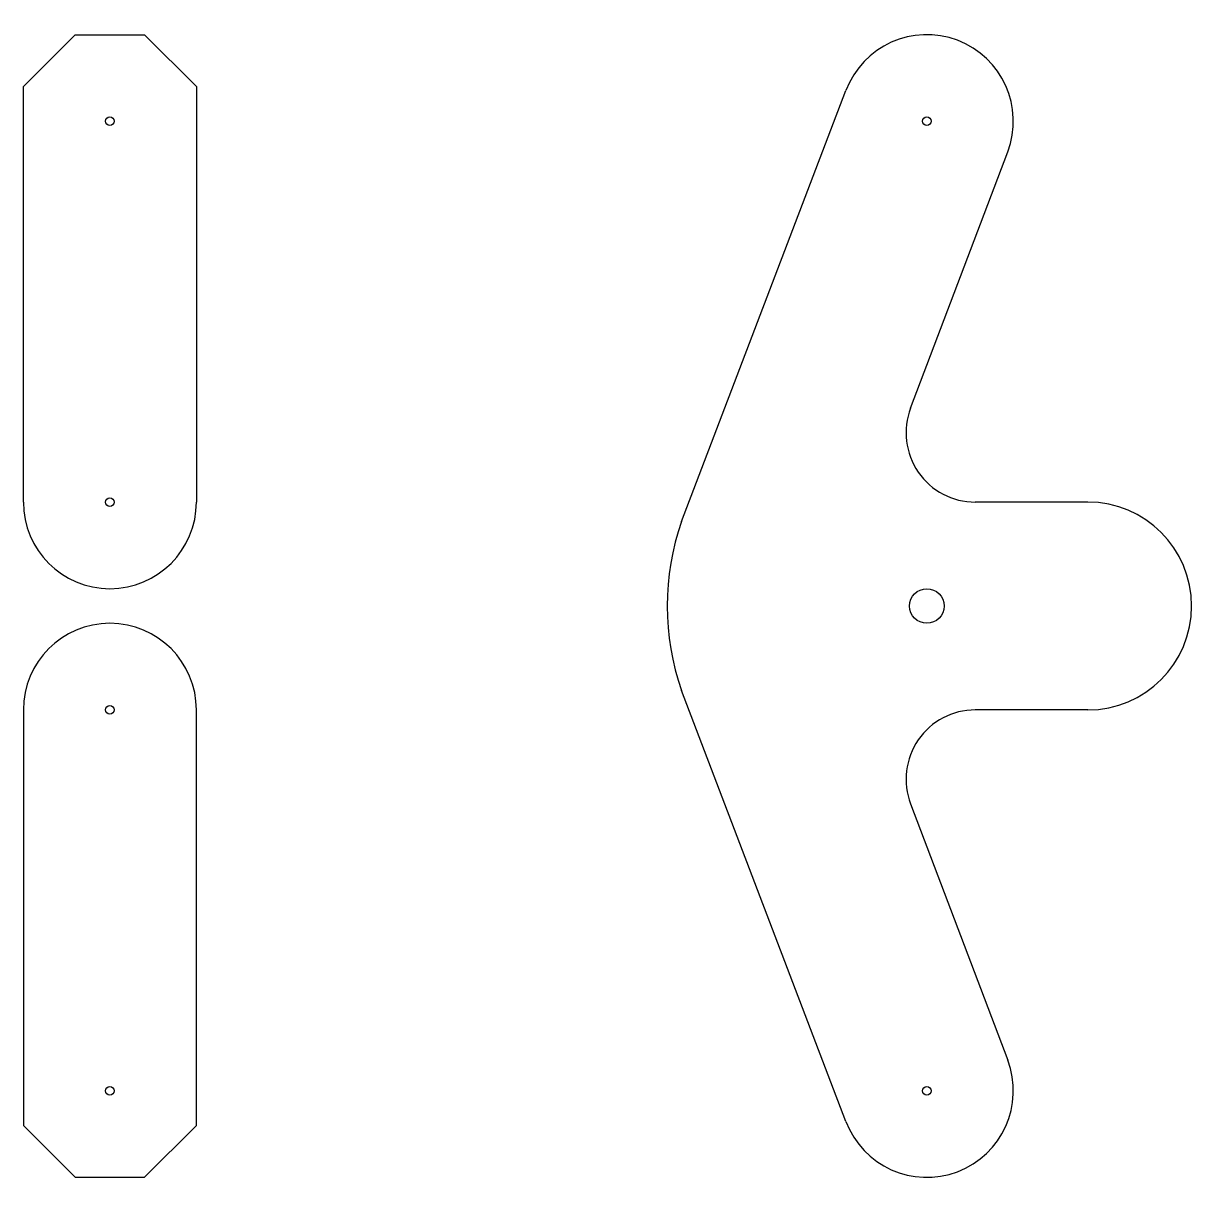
# Model space of a CAD drawing. Extents: x -29.5 to 38, y -33.7 to 33.7.
import ezdxf

# ---------------------------------------------------------------- set-up
doc = ezdxf.new("R2010")
doc.units = 0
doc.layers.get('0').update_dxf_attribs({"linetype": 'continuous'})

# ---------------------------------------------------------------- blocks, each defined once
blk = doc.blocks.new('SHAPE2DVIEW006')
at = {"color": 0}
for p, q in [((-29.5, 30), (-26.5, 33)), ((-26.5, 33), (-22.5, 33)), ((-22.5, 33), (-19.5, 30)), ((-29.5, 6), (-29.5, 30)), ((-19.5, 30), (-19.5, 6)), ((8.517, 4.884), (18.025, 29.773)), ((21.766, 11.433), (27.375, 26.227)), ((32, 6), (25.5, 6)), ((18.025, -29.773), (8.517, -4.884)), ((-29.5, -6), (-29.5, -30)), ((-19.5, -30), (-19.5, -6)), ((32, -6), (25.5, -6)), ((21.766, -11.433), (27.375, -26.227)), ((-29.5, -30), (-26.5, -33)), ((-22.5, -33), (-19.5, -30)), ((-26.5, -33), (-22.5, -33))]:
    blk.add_line(p, q, dxfattribs=at)
for centre, radius in [((-24.5, 28), 0.25), ((22.7, 28), 0.25), ((-24.5, 6), 0.25), ((22.7, 0), 1), ((-24.5, -6), 0.25), ((-24.5, -28), 0.25), ((22.7, -28), 0.25)]:
    blk.add_circle(centre, radius, dxfattribs=at)
for centre, radius, start, end in [((22.7, 28), 5, -20.76544, 159.23456), ((25.5, 10), 4, 159, -90), ((-24.5, 6), 5, 180, 0), ((32, 0), 6, -90, 90), ((22.7, 0), 15, 161, -161), ((-24.5, -6), 5, 0, 180), ((25.5, -10), 4, 90, -159), ((22.7, -28), 5, -159.23456, 20.76544)]:
    blk.add_arc(centre, radius, start, end, dxfattribs=at)

msp = doc.modelspace()

# ---------------------------------------------------------------- block references
at = {"color": 0}
msp.add_blockref('SHAPE2DVIEW006', (0, 0), dxfattribs=at)

doc.saveas('drawing.dxf')
